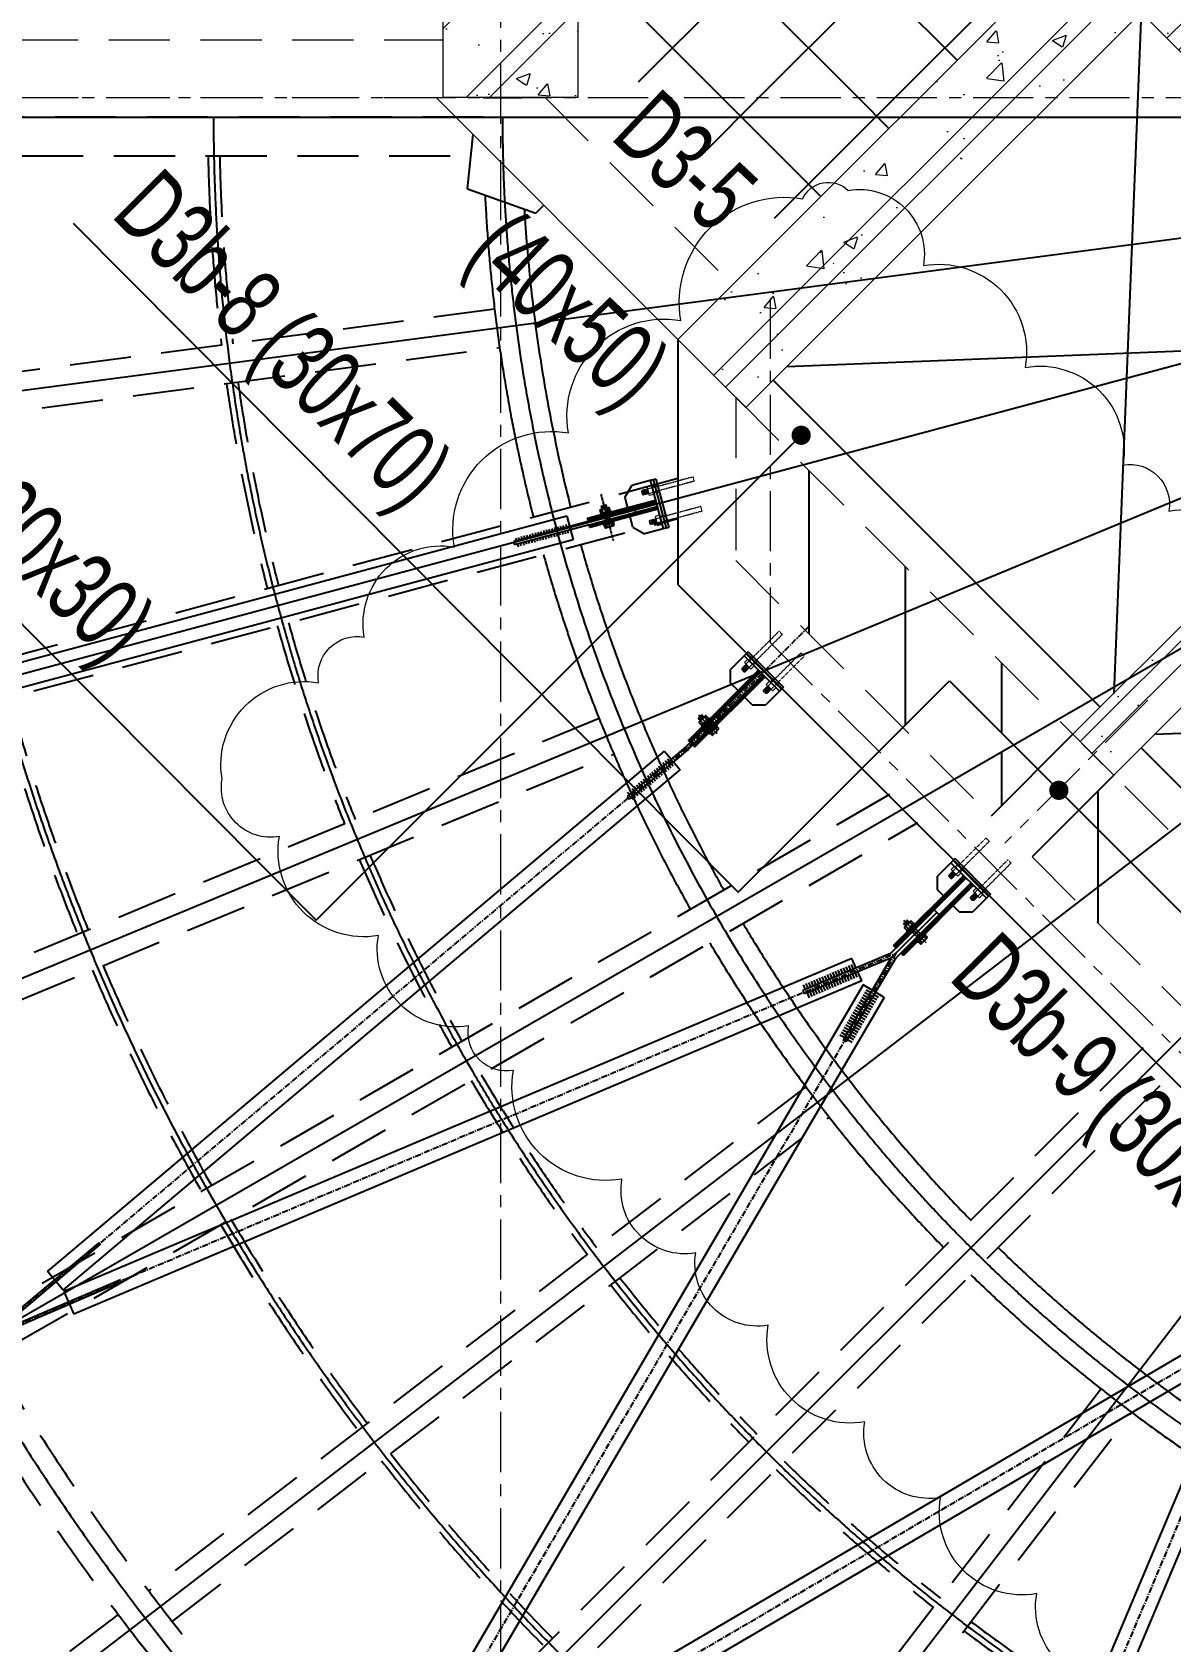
# Model space of a CAD drawing. Header units: millimetres. Extents: x 217991 to 313900, y 2625501 to 2818210.
# Drawn here: x 254467 to 260377, y 2757242 to 2765599 of the extents above; entities that cross this region are included whole.
import ezdxf
from ezdxf.enums import TextEntityAlignment as Align

# ---------------------------------------------------------------- set-up
doc = ezdxf.new("R2010")
doc.units = ezdxf.units.MM
doc.header["$LTSCALE"] = 50
doc.header["$MEASUREMENT"] = 0
for name, pattern in [('CENTER', [2, 1.25, -0.25, 0.25, -0.25]), ('DASHED2', [0.375, 0.25, -0.125]), ('HIDDEN', [9.525, 6.35, -3.175])]:
    doc.linetypes.add(name, pattern=pattern)
doc.layers.get('Defpoints').update_dxf_attribs({"lineweight": 9})
for name, color, linetype in [("'S_Steel_ Bold", 8, 'Continuous'), ('CHI', 1, 'Continuous'), ('HACH', 251, 'Continuous'), ('Hatch', 8, 'Continuous'), ('KCS_AXIS', 5, 'CENTER'), ('KCS_BORDER', 3, 'Continuous'), ('KCS_CHI', 1, 'Continuous'), ('KCS_HAN', 1, 'Continuous'), ('KCS_TEXT_TEN DAM', 2, 'Continuous'), ('KCS_THAY', 9, 'Continuous'), ('THEP HINH', 3, 'Continuous')]:
    doc.layers.add(name, color=color, linetype=linetype)
for name, color, linetype, lineweight in [('CDC- COT', 4, 'Continuous', 0), ('CDC- DAM', 3, 'Continuous', 5), ('CDC- TRUC', 5, 'CENTER', 15), ('HIDDEN', 9, 'HIDDEN', 9), ('Manh', 9, 'Continuous', 9), ('Thay', 9, 'Continuous', 13)]:
    doc.layers.add(name, color=color, linetype=linetype, lineweight=lineweight)
doc.styles.add('ARIAL_3', font='arial_1.ttf', dxfattribs={"width": 0.85})
pattern_1 = [(45, (282184.67, -1787190.15), (-353.55339, 353.55339), []), (135, (282184.67, -1787190.15), (-353.55339, -353.55339), [])]

# ---------------------------------------------------------------- blocks, each defined once
blk = doc.blocks.new('SAN LOI 1')
at = {"layer": 'KCS_BORDER'}
h = blk.add_hatch(dxfattribs=at)
h.set_pattern_fill('ANSI37', color=8, scale=4000)
h.set_pattern_definition(pattern_1)
h.paths.add_polyline_path([(336391.84, -262508.38), (337068.01, -263146.2), (337462.15, -262728.37), (336785.98, -262090.54)], flags=9)
h.paths.add_polyline_path([(338988.96, -261962.34), (340570.26, -260385.6), (340049.54, -259863.38), (338468.25, -261440.12)], flags=25)
h.paths.add_polyline_path([(340030.39, -259545.14), (335933.37, -259545.14), (335933.37, -260799.44), (336133.37, -260799.44), (336133.37, -262104.46), (336433.37, -262104.46), (336433.37, -262404.46), (336133.37, -262404.46), (336528.34, -262799.44), (337907.81, -262799.44), (340612.11, -260095.14), (340030.39, -260095.14)])
h = blk.add_hatch(dxfattribs=at)
h.set_pattern_fill('ANSI37', color=8, scale=4000)
h.set_pattern_definition(pattern_1)
h.paths.add_polyline_path([(337907.81, -262799.44), (336528.34, -262799.44), (337218.08, -263489.17)])
h.paths.add_polyline_path([(336391.84, -262508.38), (337068.01, -263146.2), (337462.15, -262728.37), (336785.98, -262090.54)], flags=9)
at = {"layer": 'CDC- DAM'}
for p, q in [((335396.97, -262799.44), (336652.39, -264054.86)), ((337458.49, -263658.88), (337461.93, -263662.32))]:
    blk.add_line(p, q, dxfattribs=at)
at = {"layer": 'CDC- DAM', "linetype": 'HIDDEN'}
blk.add_line((335962.66, -262799.44), (336935.23, -263772.01), dxfattribs=at)
at = {"layer": 'CHI', "color": 1}
for p, q in [((339056.55, -262357.8), (338915.13, -265893.33)), ((337218.08, -264196.28), (340753.61, -264054.86)), ((339127.2, -266105.4), (342662.8, -265964.04))]:
    blk.add_line(p, q, dxfattribs=at)
blk = doc.blocks.new('maisanh31')
at = {"layer": 'KCS_AXIS', "ltscale": 300}
for p, q in [((-2081.2, -15662.3), (-2164.1, 137.4)), ((-88.6, 112.3), (-2081.2, -15662.3)), ((-2081.2, -15662.3), (-4225.7, -8.6)), ((-2081.2, -15662.3), (-6250.6, -422.4)), ((-2081.2, -15662.3), (-8204.1, -1097)), ((-2081.2, -15662.3), (-10052.9, -2020.8)), ((-2081.2, -15662.3), (-11765.3, -3178)), ((-2081.2, -15662.3), (-13311.9, -4548.9))]:
    blk.add_line(p, q, dxfattribs=at)
for radius, end in [(15800, 173.16409), (14300, 173.20219), (12800, 173.24923), (11300, 173.30876), (9800, 173.38651), (8300, 173.49236)]:
    blk.add_arc((-2081.2, -15662.3), radius, 82.80081, end, dxfattribs=at)
at = {"layer": 'KCS_BORDER', "color": 8, "linetype": 'HIDDEN'}
for p, q in [((-3016.8, -8096.2), (-4140.1, 103.8)), ((-4338.3, 76.6), (-3222.2, -8070.2)), ((-4781.5, -8980.6), (-8150.5, -966.3)), ((-8334.9, -1043.8), (-4945.1, -9107.5)), ((-8503.2, -4474.5), (-9915.9, -2057)), ((-6252.5, -10121.7), (-11747.3, -3038)), ((-11905.4, -3160.6), (-6410.5, -10244.3)), ((-4201.2, -7534.3), (-5336, -3386.5)), ((-5528.9, -3439.3), (-4394.1, -7587)), ((-6232.6, -8359.9), (-8402.3, -4647.2)), ((-8574.9, -4748.1), (-6405.3, -8460.8)), ((-7981.2, -9683.2), (-11037.8, -6658.5)), ((-11178.5, -6800.7), (-8121.9, -9825.4)), ((-927.4, -7341.9), (-952.5, -7540.4))]:
    blk.add_line(p, q, dxfattribs=at)
for points in [[(-2247.8, -2963.4), (-2225.2, -7263.6)], [(-2025.3, -7262.5), (-2047.8, -2962.4)], [(-688.2, -3039), (-1218.9, -7240.6)], [(-1028.5, -7328.6), (-489.6, -3062.5)]]:
    blk.add_lwpolyline(points, dxfattribs=at)
for radius, start, end in [(12900, 113.24496, 127.35665), (12700, 113.25196, 127.34966)]:
    blk.add_arc((-2081.2, -15662.3), radius, start, end, dxfattribs=at)
at = {"layer": 'KCS_BORDER', "color": 8, "linetype": 'HIDDEN', "ltscale": 300}
for radius, start, end in [(8400, 85.55668, 97.1187), (8400, 98.48292, 112.1187), (8200, 86.13294, 97.10206), (8200, 98.49955, 112.10206), (8400, 113.48292, 127.1187), (8200, 113.49955, 127.10206), (8400, 128.48292, 142.1187), (8200, 128.49955, 142.10206)]:
    blk.add_arc((-2081.2, -15662.3), radius, start, end, dxfattribs=at)
at = {"layer": 'KCS_THAY', "color": 8, "linetype": 'HIDDEN'}
for radius, start, end in [(11330, 98.30651, 104.7951), (11270, 98.30921, 104.79241), (11330, 105.80651, 112.2951), (11270, 105.80921, 112.29241), (11330, 113.30651, 119.7951), (11270, 113.30921, 119.79241), (9830, 90.88368, 97.21793), (9830, 83.96662, 89.71793), (11330, 120.80651, 127.2951), (9770, 90.88726, 97.21435), (9770, 83.97378, 89.71435), (11270, 120.80921, 127.29241), (9830, 98.38368, 104.71793), (9770, 98.38726, 104.71435), (9830, 105.88368, 112.21793), (9770, 105.88726, 112.21435), (9830, 113.38368, 119.71793), (9770, 113.38726, 119.71435), (9830, 120.88368, 127.21793), (9770, 120.88726, 127.21435), (9830, 128.38368, 134.71793), (9770, 128.38726, 134.71435), (9830, 135.88368, 142.21793), (9770, 135.88726, 142.21435)]:
    blk.add_arc((-2081.2, -15662.3), radius, start, end, dxfattribs=at)
blk = doc.blocks.new('*U11')
at = {"layer": "'S_Steel_ Bold"}
for points in [[(-12, 99.6, 0.414214), (-14, 97.6, 0.414214), (-16, 99.6)], [(16, 99.6, 0.414214), (14, 97.6, 0.414214), (12, 99.6)], [(-16, 78, 0.414214), (-14, 80, 0.414214), (-12, 78)], [(12, 78, 0.414214), (14, 80, 0.414214), (16, 78)], [(-12, -6, 0.414214), (-14, -8, 0.414214), (-16, -6)], [(-16, -22, 0.414214), (-14, -20, 0.414214), (-12, -22)], [(12, -6), (16, -6, 0.414214), (14, -8, 0.414214)], [(12, -22, 0.414214), (14, -20, 0.414214), (16, -22)]]:
    blk.add_hatch(color=252, dxfattribs=at).paths.add_polyline_path(points)
at = {"layer": "'S_Steel_ Bold", "color": 8}
for p, q in [((-24, 80), (-24, 97.6)), ((-22, 99.6), (22, 99.6)), ((-14, 80), (-14, 97.6)), ((-12.4, 113.4), (0, 115.6)), ((-12.4, 109.4), (12.4, 113.7)), ((-12, 113.2), (-12.4, 113.2)), ((-12.4, 105.3), (12.4, 109.7)), ((-12.4, 109.2), (-12, 109.1)), ((-12.4, 101.2), (12.4, 105.6)), ((-12, 105), (-12.4, 105.1)), ((-12, 101), (-12.4, 101)), ((-12, 99.6), (-12, 114.6)), ((-11, 115.6), (11, 115.6)), ((1.4, 99.6), (12.4, 101.5)), ((12, 99.6), (12, 114.6)), ((12.4, 113.9), (12, 114)), ((12.4, 109.9), (12, 109.9)), ((12, 105.8), (12.4, 105.8)), ((12.4, 101.7), (12, 101.8)), ((14, 80), (14, 97.6)), ((24, 80), (24, 97.6)), ((-22, 78), (22, 78)), ((-24, -8), (-24, -20)), ((-22, -6), (22, -6)), ((-22, -22), (22, -22)), ((-14, -8), (-14, -20)), ((14, -8), (14, -20)), ((24, -8), (24, -20))]:
    blk.add_line(p, q, dxfattribs=at)
at = {"layer": "'S_Steel_ Bold", "color": 8, "linetype": 'CENTER', "ltscale": 0.1}
blk.add_line((0, 127.6), (0, -34), dxfattribs=at)
at = {"layer": "'S_Steel_ Bold", "color": 8, "linetype": 'HIDDEN', "ltscale": 0.2}
for p, q in [((-12, 78), (-12, 77)), ((-12, 72), (-12, 0)), ((12, 78), (12, 77)), ((12, 72), (12, 0)), ((-12, -5), (-12, -6)), ((12, -5), (12, -6))]:
    blk.add_line(p, q, dxfattribs=at)
at = {"layer": "'S_Steel_ Bold", "color": 8}
for points in [[(28, 72), (-28, 72), (-28, 77), (28, 77)], [(28, 0), (-28, 0), (-28, -5), (28, -5)]]:
    blk.add_lwpolyline(points, close=True, dxfattribs=at)
for centre, radius, start, end in [((-22, 97.6), 2, 90, 180), ((-16, 97.6), 2, 0, 90), ((-12, 97.6), 2, 90, 180), ((-12.4, 113.3), 0.1, 100, 262.24899), ((-12.4, 109.3), 0.1, 100, 262.24899), ((-12.4, 105.2), 0.1, 100, 262.24899), ((-12.4, 101.1), 0.1, 100, 262.24899), ((-11, 114.6), 1, 90, 180), ((11, 114.6), 1, 0, 90), ((12, 97.6), 2, 0, 90), ((12.4, 113.8), 0.1, 280, 82.24899), ((12.4, 109.8), 0.1, 280, 82.24899), ((12.4, 105.7), 0.1, 280, 82.24899), ((12.4, 101.6), 0.1, 280, 82.24899), ((16, 97.6), 2, 90, 180), ((22, 97.6), 2, 0, 90), ((-22, 80), 2, 180, 270), ((-16, 80), 2, 270, 0), ((-12, 80), 2, 180, 270), ((12, 80), 2, 270, 0), ((16, 80), 2, 180, 270), ((22, 80), 2, 270, 0), ((-22, -8), 2, 90, 180), ((-22, -20), 2, 180, 270), ((-16, -8), 2, 0, 90), ((-16, -20), 2, 270, 0), ((-12, -8), 2, 90, 180), ((-12, -20), 2, 180, 270), ((12, -8), 2, 0, 90), ((12, -20), 2, 270, 0), ((16, -8), 2, 90, 180), ((16, -20), 2, 180, 270), ((22, -8), 2, 0, 90), ((22, -20), 2, 270, 0)]:
    blk.add_arc(centre, radius, start, end, dxfattribs=at)
blk = doc.blocks.new('*U10')
at = {"layer": "'S_Steel_ Bold"}
for points in [[(-12, 75.6, 0.414214), (-14, 73.6, 0.414214), (-16, 75.6)], [(-16, 54, 0.414214), (-14, 56, 0.414214), (-12, 54)], [(16, 75.6, 0.414214), (14, 73.6, 0.414214), (12, 75.6)], [(12, 54, 0.414214), (14, 56, 0.414214), (16, 54)], [(-12, -6, 0.414214), (-14, -8, 0.414214), (-16, -6)], [(-16, -22, 0.414214), (-14, -20, 0.414214), (-12, -22)], [(12, -6), (16, -6, 0.414214), (14, -8, 0.414214)], [(12, -22, 0.414214), (14, -20, 0.414214), (16, -22)]]:
    blk.add_hatch(color=252, dxfattribs=at).paths.add_polyline_path(points)
at = {"layer": "'S_Steel_ Bold", "color": 8}
for p, q in [((-12.4, 89.4), (0, 91.6)), ((-12.4, 85.4), (12.4, 89.7)), ((-12, 89.2), (-12.4, 89.2)), ((-12.4, 81.3), (12.4, 85.7)), ((-12.4, 85.2), (-12, 85.1)), ((-12, 75.6), (-12, 90.6)), ((-11, 91.6), (11, 91.6)), ((12, 75.6), (12, 90.6)), ((12.4, 89.9), (12, 90)), ((12.4, 85.9), (12, 85.9)), ((-24, 56), (-24, 73.6)), ((-22, 75.6), (22, 75.6)), ((-22, 54), (22, 54)), ((-14, 56), (-14, 73.6)), ((-12.4, 77.2), (12.4, 81.6)), ((-12, 81), (-12.4, 81.1)), ((-12, 77), (-12.4, 77)), ((1.4, 75.6), (12.4, 77.5)), ((12, 81.8), (12.4, 81.8)), ((12.4, 77.7), (12, 77.8)), ((14, 56), (14, 73.6)), ((24, 56), (24, 73.6)), ((-24, -8), (-24, -20)), ((-22, -6), (22, -6)), ((-22, -22), (22, -22)), ((-14, -8), (-14, -20)), ((14, -8), (14, -20)), ((24, -8), (24, -20))]:
    blk.add_line(p, q, dxfattribs=at)
at = {"layer": "'S_Steel_ Bold", "color": 8, "linetype": 'CENTER', "ltscale": 0.1}
blk.add_line((0, 103.6), (0, -34), dxfattribs=at)
at = {"layer": "'S_Steel_ Bold", "color": 8, "linetype": 'HIDDEN', "ltscale": 0.2}
for p, q in [((-12, 54), (-12, 53)), ((-12, 48), (-12, 0)), ((12, 54), (12, 53)), ((12, 48), (12, 0)), ((-12, -5), (-12, -6)), ((12, -5), (12, -6))]:
    blk.add_line(p, q, dxfattribs=at)
at = {"layer": "'S_Steel_ Bold", "color": 8}
for points in [[(28, 48), (-28, 48), (-28, 53), (28, 53)], [(28, 0), (-28, 0), (-28, -5), (28, -5)]]:
    blk.add_lwpolyline(points, close=True, dxfattribs=at)
for centre, radius, start, end in [((-12.4, 89.3), 0.1, 100, 262.24899), ((-12.4, 85.3), 0.1, 100, 262.24899), ((-11, 90.6), 1, 90, 180), ((11, 90.6), 1, 0, 90), ((12.4, 89.8), 0.1, 280, 82.24899), ((12.4, 85.8), 0.1, 280, 82.24899), ((-22, 73.6), 2, 90, 180), ((-22, 56), 2, 180, 270), ((-16, 73.6), 2, 0, 90), ((-16, 56), 2, 270, 0), ((-12, 73.6), 2, 90, 180), ((-12, 56), 2, 180, 270), ((-12.4, 81.2), 0.1, 100, 262.24899), ((-12.4, 77.1), 0.1, 100, 262.24899), ((12, 73.6), 2, 0, 90), ((12, 56), 2, 270, 0), ((12.4, 81.7), 0.1, 280, 82.24899), ((12.4, 77.6), 0.1, 280, 82.24899), ((16, 73.6), 2, 90, 180), ((16, 56), 2, 180, 270), ((22, 73.6), 2, 0, 90), ((22, 56), 2, 270, 0), ((-22, -8), 2, 90, 180), ((-22, -20), 2, 180, 270), ((-16, -8), 2, 0, 90), ((-16, -20), 2, 270, 0), ((-12, -8), 2, 90, 180), ((-12, -20), 2, 180, 270), ((12, -8), 2, 0, 90), ((12, -20), 2, 270, 0), ((16, -8), 2, 90, 180), ((16, -20), 2, 180, 270), ((22, -8), 2, 0, 90), ((22, -20), 2, 270, 0)]:
    blk.add_arc(centre, radius, start, end, dxfattribs=at)
blk = doc.blocks.new('bulongneo')
at = {"layer": 'Hatch'}
for p, q in [((-40, -10), (-45.7, 10)), ((-35, -10), (-40.7, 10)), ((-30, -10), (-35.7, 10)), ((-25, -10), (-30.7, 10)), ((-20, -10), (-25.7, 10))]:
    blk.add_line(p, q, dxfattribs=at)
at = {"layer": 'Manh', "linetype": 'DASHED2', "ltscale": 0.1}
for p, q in [((0, 15), (24, 15)), ((0, 10), (182.5, 10)), ((182.5, 10), (182.5, -10)), ((182.5, -10), (0, -10)), ((0, -15), (24, -15))]:
    blk.add_line(p, q, dxfattribs=at)
at = {"layer": 'Thay'}
for p, q in [((-45.7, 10), (-49.3, 6.5)), ((-49.3, 6.5), (-49.3, -6.5)), ((0, 10), (-45.7, 10)), ((-20, -20), (-20, 20)), ((-20, 20), (0, 20)), ((0, 20), (0, -20)), ((-49.3, -6.5), (-45.7, -10)), ((-45.7, -10), (0, -10)), ((0, -20), (-20, -20))]:
    blk.add_line(p, q, dxfattribs=at)
blk = doc.blocks.new('fddfdfd')
at = {"layer": 'Hatch'}
h = blk.add_hatch(dxfattribs=at)
h.set_pattern_fill('ANSI31', color=256, scale=2, style=0)
h.set_pattern_definition([(60.027, (165623.114, 1431433.782), (-5.50076, 3.17241), [])])
h.paths.add_polyline_path([(165983.3, 1431505.5), (165979.4, 1431519.9), (165625.4, 1431425.1), (165629.3, 1431410.6)])
h.paths.add_polyline_path([(165974.8, 1431537.3), (165970.9, 1431551.8), (165616.9, 1431457), (165620.8, 1431442.5)])
h = blk.add_hatch(dxfattribs=at)
h.set_pattern_fill('ANSI31', color=256, scale=2, style=0)
h.set_pattern_definition([(90, (-2215011.887, -562974.261), (-6.35, 1e-10), [])])
h.paths.add_polyline_path([(166539.3, 1430635.7), (166528.7, 1430646.3), (166164.5, 1430282.1), (166175.1, 1430271.5)])
h.paths.add_polyline_path([(166515.9, 1430659), (166505.3, 1430669.6), (166141.2, 1430305.5), (166151.8, 1430294.9)])
h = blk.add_hatch(dxfattribs=at)
h.set_pattern_fill('ANSI31', color=256, scale=2, angle=45, style=0)
h.set_pattern_definition([(90, (-2215011.887, -562974.261), (-6.35, -6e-12), [])])
h.paths.add_polyline_path([(167583.7, 1429591.3), (167571, 1429604), (167206.8, 1429239.8), (167219.5, 1429227.1), (167249.3, 1429256.8), (167249.3, 1429256.8), (167417.5, 1429425.1), (167417.5, 1429425.1)])
h.paths.add_polyline_path([(167621.9, 1429553.1), (167609.2, 1429565.8), (167245, 1429201.7), (167257.7, 1429188.9)])
at = {"layer": 'KCS_AXIS', "ltscale": 0.2}
blk.add_line((165686.3, 1431584.3, 0), (165750.7, 1431343.8, 0), dxfattribs=at)
at = {"layer": 'KCS_AXIS', "ltscale": 0.5}
blk.add_lwpolyline([(166768.8, 1430899.1), (166134.8, 1430265.2), (166134.8, 1430265.2), (162512.7, 1427210.9), (167218.1, 1429200.2), (164523, 1424591.1), (169127.3, 1427291.1), (167142.8, 1422580.8), (170595.1, 1426601.1)], dxfattribs=at)
at = {"layer": 'KCS_BORDER'}
for p, q in [((165943.5, 1431654.2, 0), (165846.9, 1431628.3, 0)), ((165972.4, 1431662, 0), (165943.5, 1431654.2, 0)), ((165943.5, 1431654.2, 0), (166010.8, 1431403.1, 0)), ((165957.9, 1431658.1, 0), (166025.2, 1431406.9, 0)), ((165972.4, 1431662, 0), (166039.7, 1431410.8, 0)), ((165811.5, 1431567.1, 0), (165846.9, 1431628.3, 0)), ((165811.5, 1431567.1, 0), (165826, 1431513, 0)), ((165852.9, 1431412.5, 0), (165838.4, 1431466.6, 0)), ((165852.9, 1431412.5, 0), (165914.2, 1431377.2, 0)), ((166010.8, 1431403.1, 0), (165914.2, 1431377.2, 0)), ((166039.7, 1431410.8, 0), (166010.8, 1431403.1, 0)), ((166430.4, 1430744.6, 0), (166359.7, 1430673.9, 0)), ((166451.6, 1430765.8, 0), (166430.4, 1430744.6, 0)), ((166430.4, 1430744.6, 0), (166614.2, 1430560.7, 0)), ((166441, 1430755.2, 0), (166624.8, 1430571.3, 0)), ((166451.6, 1430765.8, 0), (166635.4, 1430582, 0)), ((166359.7, 1430603.2, 0), (166359.7, 1430673.9, 0)), ((166549.9, 1430646.3, 0), (166515.9, 1430680.2, 0)), ((166359.7, 1430603.2, 0), (166399.3, 1430563.6, 0)), ((166614.2, 1430560.7, 0), (166543.5, 1430490, 0)), ((166635.4, 1430582, 0), (166614.2, 1430560.7, 0)), ((166349.8, 1430492.9), (166128.7, 1430271.8, 0)), ((166362.5, 1430480.1), (166140.9, 1430258.5, 0)), ((166349.8, 1430492.9), (166362.5, 1430480.1)), ((166472.8, 1430490, 0), (166433.2, 1430529.6, 0)), ((166472.8, 1430490, 0), (166543.5, 1430490, 0)), ((162814.3, 1427547.9), (166017.5, 1430249.3)), ((166128.7, 1430271.8, 0), (165823, 1430014.5)), ((166140.9, 1430258.5), (165834.6, 1430000.7)), ((166017.5, 1430249.3), (166052.5, 1430207.7)), ((162895.3, 1427450.2), (166099.2, 1430152.1)), ((166064.1, 1430193.9), (166099.2, 1430152.1)), ((165823, 1430014.5), (165834.6, 1430000.7)), ((167504.5, 1429670.5), (167433.8, 1429599.8)), ((167525.7, 1429691.7), (167504.5, 1429670.5)), ((167504.5, 1429670.5), (167688.4, 1429486.6)), ((167515.1, 1429681.1), (167699, 1429497.2)), ((167525.7, 1429691.7), (167709.6, 1429507.8)), ((167433.8, 1429529), (167433.8, 1429599.8)), ((167433.8, 1429529), (167464.9, 1429497.9)), ((167688.4, 1429486.6), (167617.6, 1429415.9)), ((167709.6, 1429507.8), (167688.4, 1429486.6)), ((167417.5, 1429425.1), (167191, 1429198.5)), ((167430.3, 1429412.4), (167193, 1429175.1)), ((167443, 1429399.6), (167216.4, 1429173.1)), ((167417.5, 1429425.1), (167249.3, 1429256.8)), ((167443, 1429399.6), (167265.5, 1429222.2)), ((167417.5, 1429425.1), (167443, 1429399.6)), ((167546.9, 1429415.9), (167515.8, 1429447)), ((167546.9, 1429415.9), (167617.6, 1429415.9)), ((166989.9, 1429172.7), (162899.9, 1427443.6)), ((167191, 1429198.5), (166735.8, 1429006.1)), ((167193, 1429175.1), (166743.2, 1428989.7)), ((167193, 1429175.1), (166943.9, 1428749)), ((167216.4, 1429173.1), (166958.7, 1428740.3)), ((167012.2, 1429122.9), (166989.9, 1429172.7)), ((167041.8, 1429056.7), (162950.3, 1427327)), ((167041.8, 1429056.7), (167020.5, 1429104.3)), ((167048.4, 1429035.9), (164668.6, 1424966)), ((166743.2, 1428989.7), (166735.8, 1429006.1)), ((167095.3, 1429008), (167048.4, 1429035.9)), ((167157.7, 1428971.2), (167112.2, 1428998)), ((167157.7, 1428971.2), (164777.9, 1424901.3)), ((166958.7, 1428740.3), (166943.9, 1428749)), ((162895.3, 1427450.2), (162814.3, 1427547.9)), ((162899.9, 1427443.6), (162950.3, 1427327)), ((168916.1, 1427240.4), (164832.3, 1424846.1)), ((168980.9, 1427131.2), (164897.1, 1424736.9)), ((168990.1, 1427130.1), (167254, 1423008.4)), ((169106.8, 1427079.8), (167370.6, 1422958.1))]:
    blk.add_line(p, q, dxfattribs=at)
at = {"layer": 'KCS_BORDER', "extrusion": (1.23371e-07, 3.31195e-08, 1)}
for p, q in [((165862.2, 1431507.3, 0), (165866.9, 1431489.9, 0)), ((165510.1, 1431469.2, 0), (161483.7, 1430390.4, 0)), ((165620.8, 1431442.5, 0), (165234.5, 1431338.8, 0)), ((165625.4, 1431425.1, 0), (165239.1, 1431321.4, 0)), ((165510.1, 1431469.2, 0), (165543, 1431346.6, 0)), ((165543, 1431346.6, 0), (161517, 1430267.8, 0)), ((165234.5, 1431338.8, 0), (165239.1, 1431321.4, 0))]:
    blk.add_line(p, q, dxfattribs=at)
at = {"layer": 'KCS_BORDER', "ltscale": 160}
for p, q in [((167206.8, 1429239.8), (167571, 1429604)), ((167219.5, 1429227.1), (167583.7, 1429591.3)), ((167609.2, 1429565.8), (167245, 1429201.7)), ((167621.9, 1429553.1), (167257.7, 1429188.9)), ((167206.8, 1429239.8), (167219.5, 1429227.1)), ((167245, 1429201.7), (167257.7, 1429188.9))]:
    blk.add_line(p, q, dxfattribs=at)
at = {"layer": 'KCS_BORDER', "ltscale": 160, "elevation": 0}
for points in [[(165970.9, 1431551.8), (165616.9, 1431457), (165620.8, 1431442.5), (165974.8, 1431537.3)], [(165983.3, 1431505.5), (165629.3, 1431410.6), (165625.4, 1431425.1), (165979.4, 1431519.9)], [(166505.3, 1430669.6), (166141.2, 1430305.5), (166151.8, 1430294.9), (166515.9, 1430659)], [(166539.3, 1430635.7), (166175.1, 1430271.5), (166164.5, 1430282.1), (166528.7, 1430646.3)]]:
    blk.add_lwpolyline(points, dxfattribs=at)
at = {"layer": 'KCS_BORDER', "ltscale": 160}
for points in [[(163080.3, 1427697.1), (162532.3, 1427239.7), (162325.7, 1427119.3), (162333.2, 1427106.3), (162544.6, 1427229.5), (163088.5, 1427687.3)], [(163194.8, 1427492), (162547.4, 1427213.8), (162340.8, 1427093.4), (162333.2, 1427106.3), (162544.6, 1427229.5), (163189.7, 1427503.7)]]:
    blk.add_lwpolyline(points, close=True, dxfattribs=at)
at = {"layer": 'KCS_HAN', "extrusion": (1.16043e-07, 6.05068e-08, 1)}
for p, q in [((165408.3, 1431385.4, 0), (165404.8, 1431398.5, 0)), ((165422.8, 1431389.3, 0), (165419.3, 1431402.4, 0)), ((165437.3, 1431393.2, 0), (165433.8, 1431406.3, 0)), ((165451.8, 1431397.1, 0), (165448.3, 1431410.2, 0)), ((165466.3, 1431400.9, 0), (165462.7, 1431414.1, 0)), ((165480.7, 1431404.8, 0), (165477.2, 1431418, 0)), ((165495.2, 1431408.7, 0), (165491.7, 1431421.9, 0)), ((165509.7, 1431412.6, 0), (165506.2, 1431425.7, 0)), ((165249, 1431342.6, 0), (165245.4, 1431355.7, 0)), ((165253.9, 1431324.3, 0), (165257.5, 1431311.2, 0)), ((165263.4, 1431346.5, 0), (165259.9, 1431359.6, 0)), ((165268.4, 1431328.2, 0), (165271.8, 1431315.8, 0)), ((165277.9, 1431350.4, 0), (165274.4, 1431363.5, 0)), ((165282.9, 1431332.1, 0), (165286.2, 1431319.7, 0)), ((165292.4, 1431354.3, 0), (165288.9, 1431367.4, 0)), ((165297.3, 1431336.1, 0), (165300.7, 1431323.6, 0)), ((165306.9, 1431358.2, 0), (165303.4, 1431371.3, 0)), ((165311.8, 1431340, 0), (165315.2, 1431327.5, 0)), ((165321.4, 1431362.1, 0), (165317.9, 1431375.2, 0)), ((165326.3, 1431343.9, 0), (165329.7, 1431331.4, 0)), ((165335.9, 1431366, 0), (165332.4, 1431379.1, 0)), ((165340.8, 1431347.8, 0), (165344.2, 1431335.2, 0)), ((165350.4, 1431369.8, 0), (165346.8, 1431383, 0)), ((165355.2, 1431351.8, 0), (165358.7, 1431339.1, 0)), ((165364.9, 1431373.7, 0), (165361.3, 1431386.9, 0)), ((165369.7, 1431355.7, 0), (165373.2, 1431343, 0)), ((165379.3, 1431377.6, 0), (165375.8, 1431390.7, 0)), ((165384.2, 1431359.7, 0), (165387.7, 1431346.9, 0)), ((165393.8, 1431381.5, 0), (165390.3, 1431394.6, 0)), ((165398.7, 1431363.6, 0), (165402.1, 1431350.8, 0)), ((165413.1, 1431367.5, 0), (165416.6, 1431354.7, 0)), ((165427.6, 1431371.4, 0), (165431.1, 1431358.6, 0)), ((165442.1, 1431375.4, 0), (165445.6, 1431362.5, 0)), ((165456.6, 1431379.3, 0), (165460.1, 1431366.4, 0)), ((165471, 1431383.3, 0), (165474.6, 1431370.2, 0)), ((165485.5, 1431387.2, 0), (165489.1, 1431374.1, 0)), ((165500, 1431391.1, 0), (165503.6, 1431378, 0)), ((165514.5, 1431395, 0), (165518, 1431381.9, 0))]:
    blk.add_line(p, q, dxfattribs=at)
at = {"layer": 'KCS_HAN'}
for p, q in [((165972.1, 1430140.1, 0), (165963.4, 1430150.5, 0)), ((165983.6, 1430149.8, 0), (165974.9, 1430160.2, 0)), ((165995.1, 1430159.4, 0), (165986.4, 1430169.8, 0)), ((166006.6, 1430169, 0), (165997.8, 1430179.5, 0)), ((166007, 1430145.3, 0), (166016.1, 1430134.5, 0)), ((166018.1, 1430178.7), (166009.3, 1430189.1)), ((166018.4, 1430155, 0), (166027.6, 1430144.2, 0)), ((166029.6, 1430188.4), (166020.8, 1430198.8)), ((166029.9, 1430164.7), (166039.1, 1430153.8)), ((166041, 1430198), (166032.3, 1430208.4)), ((166041.3, 1430174.4), (166050.6, 1430163.5)), ((166052.8, 1430184.1), (166062.1, 1430173.1)), ((165868.8, 1430053.2, 0), (165860.1, 1430063.6, 0)), ((165880.3, 1430062.9, 0), (165871.6, 1430073.3, 0)), ((165891.8, 1430072.5, 0), (165883, 1430082.9, 0)), ((165903.2, 1430082.2, 0), (165894.5, 1430092.6, 0)), ((165914.8, 1430091.8, 0), (165906, 1430102.2, 0)), ((165915.4, 1430067.8, 0), (165924.3, 1430057.3, 0)), ((165926.2, 1430101.5, 0), (165917.5, 1430111.9, 0)), ((165926.8, 1430077.6, 0), (165935.8, 1430066.9, 0)), ((165937.7, 1430111.1, 0), (165929, 1430121.5, 0)), ((165938.2, 1430087.2, 0), (165947.2, 1430076.6, 0)), ((165949.2, 1430120.8, 0), (165940.4, 1430131.2, 0)), ((165949.7, 1430096.9, 0), (165958.7, 1430086.2, 0)), ((165960.7, 1430130.4, 0), (165951.9, 1430140.8, 0)), ((165961.2, 1430106.6, 0), (165970.2, 1430095.9, 0)), ((165972.6, 1430116.3, 0), (165981.7, 1430105.5, 0)), ((165984.1, 1430126, 0), (165993.2, 1430115.2, 0)), ((165995.5, 1430135.6, 0), (166004.7, 1430124.9, 0)), ((165834.4, 1430024.3, 0), (165825.6, 1430034.7, 0)), ((165845.9, 1430033.9, 0), (165837.1, 1430044.3, 0)), ((165846.6, 1430009.7, 0), (165855.4, 1429999.4, 0)), ((165857.3, 1430043.6, 0), (165848.6, 1430054, 0)), ((165858.1, 1430019.4, 0), (165866.9, 1430009, 0)), ((165869.5, 1430029.1, 0), (165878.4, 1430018.7, 0)), ((165881, 1430038.8, 0), (165889.8, 1430028.3, 0)), ((165892.4, 1430048.5, 0), (165901.3, 1430038, 0)), ((165903.9, 1430058.2, 0), (165912.8, 1430047.6, 0)), ((166998.3, 1429117.1), (166987.8, 1429142.2)), ((166804.9, 1429035.3), (166794.3, 1429060.4)), ((166818.7, 1429041.2), (166808.1, 1429066.2)), ((166832.5, 1429047), (166822, 1429072.1)), ((166846.3, 1429052.9), (166835.8, 1429077.9)), ((166860.2, 1429058.7), (166849.6, 1429083.7)), ((166874, 1429064.5), (166863.4, 1429089.6)), ((166887.8, 1429070.4), (166877.2, 1429095.4)), ((166901.6, 1429076.2), (166891, 1429101.3)), ((166915.4, 1429082.1), (166904.9, 1429107.1)), ((166908.9, 1429059.1), (166919.5, 1429034.1)), ((166929.3, 1429087.9), (166918.7, 1429113)), ((166922.7, 1429065), (166933.3, 1429040)), ((166943.1, 1429093.7), (166932.5, 1429118.8)), ((166936.5, 1429070.9), (166947.2, 1429045.9)), ((166956.9, 1429099.6), (166946.3, 1429124.6)), ((166950.3, 1429076.8), (166960.9, 1429051.7)), ((166970.7, 1429105.4), (166960.1, 1429130.5)), ((166964.1, 1429082.7), (166974.7, 1429057.6)), ((166984.5, 1429111.3), (166973.9, 1429136.3)), ((166977.9, 1429088.5), (166988.5, 1429063.5)), ((166991.7, 1429094.4), (167002.3, 1429069.4)), ((167005.5, 1429100.3), (167016.1, 1429075.3)), ((166749.7, 1429012), (166739.1, 1429037)), ((166763.5, 1429017.8), (166752.9, 1429042.9)), ((166757.1, 1428994.5), (166767.7, 1428969.5)), ((166777.3, 1429023.6), (166766.7, 1429048.7)), ((166770.9, 1429000.3), (166781.6, 1428975.3)), ((166791.1, 1429029.5), (166780.5, 1429054.5)), ((166784.7, 1429006.2), (166795.4, 1428981.2)), ((166798.5, 1429012.1), (166809.2, 1428987.1)), ((166812.3, 1429018), (166823, 1428992.9)), ((166826.1, 1429023.8), (166836.8, 1428998.8)), ((166839.9, 1429029.7), (166850.6, 1429004.7)), ((166853.7, 1429035.6), (166864.4, 1429010.6)), ((166867.5, 1429041.5), (166878.1, 1429016.5)), ((166881.3, 1429047.4), (166891.9, 1429022.4)), ((166895.1, 1429053.3), (166905.7, 1429028.2)), ((167072.6, 1428969.2), (167049.1, 1428982.9)), ((167080.2, 1428982.1), (167056.7, 1428995.9)), ((167087.7, 1428995.1), (167064.3, 1429008.8)), ((167096, 1428972.9), (167119.5, 1428959.2)), ((167103.5, 1428985.9), (167127.1, 1428972.2)), ((167019.6, 1428878.5), (166996.1, 1428892.3)), ((167027.2, 1428891.5), (167003.7, 1428905.2)), ((167034.7, 1428904.4), (167011.3, 1428918.2)), ((167042.3, 1428917.4), (167018.8, 1428931.1)), ((167049.9, 1428930.3), (167026.4, 1428944.1)), ((167057.4, 1428943.3), (167034, 1428957)), ((167065, 1428956.2), (167041.5, 1428970)), ((167050.8, 1428895.1), (167074.3, 1428881.4)), ((167058.3, 1428908), (167081.9, 1428894.4)), ((167065.9, 1428921), (167089.4, 1428907.4)), ((167073.4, 1428934), (167096.9, 1428920.3)), ((167080.9, 1428946.9), (167104.5, 1428933.3)), ((167088.5, 1428959.9), (167112, 1428946.3)), ((166974.2, 1428800.8), (166950.7, 1428814.6)), ((166981.7, 1428813.8), (166958.2, 1428827.5)), ((166989.3, 1428826.7), (166965.8, 1428840.5)), ((166996.8, 1428839.7), (166973.4, 1428853.4)), ((167004.4, 1428852.6), (166980.9, 1428866.4)), ((167012, 1428865.6), (166988.5, 1428879.3)), ((167005.6, 1428817.2), (167029.1, 1428803.6)), ((167013.1, 1428830.2), (167036.7, 1428816.5)), ((167020.7, 1428843.2), (167044.2, 1428829.5)), ((167028.2, 1428856.1), (167051.7, 1428842.5)), ((167035.7, 1428869.1), (167059.2, 1428855.5)), ((167043.3, 1428882.1), (167066.8, 1428868.4)), ((166951.4, 1428762), (166928, 1428775.7)), ((166959, 1428774.9), (166935.5, 1428788.7)), ((166966.6, 1428787.9), (166943.1, 1428801.6)), ((166967.8, 1428752.4), (166991.4, 1428738.8)), ((166975.4, 1428765.4), (166998.9, 1428751.7)), ((166983, 1428778.3), (167006.5, 1428764.7)), ((166990.5, 1428791.3), (167014, 1428777.7)), ((166998.1, 1428804.3), (167021.6, 1428790.6))]:
    blk.add_line(p, q, dxfattribs=at)
at = {"layer": 'KCS_HAN', "const_width": 9.6, "elevation": 0}
for points in [[(166501.9, 1430666.2, -0.414214), (166501.9, 1430673)], [(166535.9, 1430632.3, 0.414214), (166542.7, 1430632.3)]]:
    blk.add_lwpolyline(points, format="xyb", dxfattribs=at)
at = {"layer": 'KCS_HAN', "const_width": 9.6}
for points in [[(167567.6, 1429600.6, -0.414214), (167567.6, 1429607.4)], [(167618.5, 1429549.7, 0.414214), (167625.3, 1429549.7)]]:
    blk.add_lwpolyline(points, format="xyb", dxfattribs=at)
at = {"layer": "'S_Steel_ Bold"}
for name, p, rotation in [('*U10', (165725.9, 1431436.5, 0), 15.00000009421812), ('*U10', (166267, 1430363.5, 0), 45.00015703983871), ('*U11', (167349.6, 1429280.9, 0), 45.00015703983871)]:
    blk.add_blockref(name, p, dxfattribs=dict(at, rotation=rotation))
at = {"layer": 'KCS_BORDER'}
for p, xscale, yscale, zscale, rotation in [((165956.4, 1431605.9, 0), 1.199999999769167, 1.199999999769167, 1.199999999769167, 15.00000009322141), ((165997.8, 1431451.4, 0), -1.200000000083763, 1.200000000102193, 1.2, 195.0000030700287), ((166465.7, 1430709.2, 0), 1.199999999680191, 1.199999999680191, 1.199999999680191, 45.00000004716477), ((166578.9, 1430596.1, 0), -1.199999999844827, 1.199999999984973, 1.2, 224.999999960696), ((167539.9, 1429635.1), 1.199999999680191, 1.199999999680191, 1.199999999680191, 45.00000004716477), ((167653, 1429522), -1.199999999844827, 1.199999999984973, 1.2, 224.999999960696)]:
    blk.add_blockref('bulongneo', p, dxfattribs=dict(at, xscale=xscale, yscale=yscale, zscale=zscale, rotation=rotation))
blk = doc.blocks.new('cot vach loi tang 2 new (8.2018)')
at = {"layer": 'CDC- COT'}
h = blk.add_hatch(dxfattribs=at)
h.set_pattern_fill('BT-01', color=8, scale=100, angle=45, pattern_type=2)
h.set_pattern_definition([(95, (96934.8, -425238.23), (551.552, 462.8071), [75, -825]), (40, (96934.8, -425238.2), (-629.9922, 433.7681), [60, -660]), (145.4514, (96980.8, -425199.7), (-78.4395, 896.5753), [63.7402, -701.1421]), (91.1842, (96793.4, -425096.8), (871.693, 637.6138), [112.5, -1237.5]), (141.6356, (96866, -425043.7), (-27.899, 1349.7117), [95.6103, -1051.713]), (36.1842, (96793.4, -425096.8), (-27.9, 1349.7117), [90, -990]), (66, (96899.47, -425061.46), (706.7716, 137.3825), [75, -825]), (11, (96899.5, -425061.46), (-340.7086, 684.8084), [60, -660]), (116.4514, (96958.4, -425050), (366.0636, 822.1906), [63.7402, -701.1421]), (82.5, (96934.82, -425238.23), (-226.79319, 243.98982), [0, -652, 0, -670, 0, -662.5]), (52.5, (96934.82, -425238.23), (-92.87294, 464.90945), [0, -382, 0, -637, 0, -252.5]), (12.5, (96777.14, -425395.92), (393.41817, 361.52076), [0, -250, 0, -780, 0, -1035]), (2.5, (96706.43, -425466.63), (341.59, 483.1598), [0, -325, 0, -518, 0, -735]), (90, (96934.82, -425238.23), (-425, -2e-10), []), (90, (96848.2, -425151.6), (-425, -2e-10), [])])
h.paths.add_polyline_path([(-12335.8, -144455.4), (-12335.8, -144155.4), (-13225.8, -144155.4), (-13225.8, -147355.4), (-12725.8, -147355.4), (-12725.8, -144455.4)])
h.paths.add_polyline_path([(-4925.8, -147346.9), (-4425.8, -147355.4), (-4425.8, -144155.4), (-5735.8, -144155.4), (-5735.8, -144455.4), (-4925.8, -144455.4)])
h = blk.add_hatch(dxfattribs=at)
h.set_pattern_fill('BT-01', color=8, scale=100, angle=45, pattern_type=2)
h.set_pattern_definition([(95, (-304975.9, -94136.5), (551.552, 462.8071), [75, -825]), (40, (-304975.9, -94136.5), (-629.9922, 433.7681), [60, -660]), (145.4514, (-304929.94, -94097.96), (-78.4395, 896.5753), [63.7402, -701.1421]), (91.1842, (-305117.3, -93995.1), (871.693, 637.6138), [112.5, -1237.5]), (141.6356, (-305044.7, -93942), (-27.899, 1349.7117), [95.6103, -1051.713]), (36.1842, (-305117.3, -93995.1), (-27.9, 1349.7117), [90, -990]), (66, (-305011.26, -93959.75), (706.7716, 137.3825), [75, -825]), (11, (-305011.26, -93959.75), (-340.7086, 684.8084), [60, -660]), (116.4514, (-304952.36, -93948.3), (366.0636, 822.1906), [63.7402, -701.1421]), (82.5, (-304975.9, -94136.52), (-226.79319, 243.98982), [0, -652, 0, -670, 0, -662.5]), (52.5, (-304975.9, -94136.52), (-92.87294, 464.90945), [0, -382, 0, -637, 0, -252.5]), (12.5, (-305133.59, -94294.2), (393.41817, 361.52076), [0, -250, 0, -780, 0, -1035]), (2.5, (-305204.3, -94364.9), (341.59, 483.1598), [0, -325, 0, -518, 0, -735]), (90, (-304975.9, -94136.52), (-425, -2e-10), []), (90, (-305062.5, -94049.9), (-425, -2e-10), [])])
h.paths.add_polyline_path([(-10025.8, -144455.4), (-9635.8, -144455.4), (-9635.8, -144155.4), (-11135.8, -144155.4), (-11135.8, -144455.4), (-10325.8, -144455.4), (-10325.8, -147355.4), (-10025.8, -147355.4)])
h.paths.add_polyline_path([(-7325.8, -144455.4), (-6935.8, -144455.4), (-6935.8, -144155.4), (-8435.8, -144155.4), (-8435.8, -144455.4), (-7681.8, -144455.4), (-7625.8, -144455.4), (-7625.8, -147355.4), (-7350.8, -147355.4)])
h = blk.add_hatch(dxfattribs=at)
h.set_pattern_fill('BT-01', color=8, scale=100, angle=45, pattern_type=2)
h.set_pattern_definition([(95, (82680.3, -537910.7), (551.552, 462.8071), [75, -825]), (40, (82680.3, -537910.7), (-629.9922, 433.7681), [60, -660]), (145.4514, (82726.3, -537872.1), (-78.4395, 896.5753), [63.7402, -701.1421]), (91.1842, (82538.9, -537769.3), (871.693, 637.6138), [112.5, -1237.5]), (141.6356, (82611.5, -537716.1), (-27.899, 1349.7117), [95.6103, -1051.713]), (36.1842, (82538.9, -537769.3), (-27.9, 1349.7117), [90, -990]), (66, (82645, -537733.9), (706.7716, 137.3825), [75, -825]), (11, (82645, -537733.9), (-340.7086, 684.8084), [60, -660]), (116.4514, (82703.9, -537722.46), (366.0636, 822.1906), [63.7402, -701.1421]), (82.5, (82680.33, -537910.68), (-226.79319, 243.98982), [0, -652, 0, -670, 0, -662.5]), (52.5, (82680.33, -537910.7), (-92.87294, 464.90945), [0, -382, 0, -637, 0, -252.5]), (12.5, (82522.64, -538068.37), (393.41817, 361.52076), [0, -250, 0, -780, 0, -1035]), (2.5, (82451.93, -538139.1), (341.59, 483.1598), [0, -325, 0, -518, 0, -735]), (90, (82680.33, -537910.7), (-425, -2e-10), []), (90, (82593.7, -537824.06), (-425, -2e-10), [])])
h.paths.add_polyline_path([(-16389.7, -145915.5), (-15894.7, -145420.5), (-14480.5, -146834.7), (-14975.5, -147329.7)])
for p, q in [((-10025.8, -147355.4), (-10025.8, -144455.4)), ((-10325.8, -147355.4), (-10325.8, -146105.1)), ((-12725.8, -147355.4), (-13225.8, -147355.4)), ((-10325.8, -147355.4), (-10025.8, -147355.4))]:
    blk.add_line(p, q, dxfattribs=at)
for points in [[(-13225.8, -147355.4), (-13225.8, -144155.4), (-12335.8, -144155.4), (-12335.8, -144455.4), (-12725.8, -144455.4), (-12725.8, -146105.1)], [(-12725.8, -146105.1), (-12725.8, -147355.4)]]:
    blk.add_lwpolyline(points, dxfattribs=at)
blk.add_lwpolyline([(-16389.7, -145915.5), (-15894.7, -145420.5), (-14480.5, -146834.7), (-14975.5, -147329.7)], close=True, dxfattribs=at)

msp = doc.modelspace()

# ---------------------------------------------------------------- hatches: boundary and pattern name
at = {"layer": 'HACH'}
h = msp.add_hatch(dxfattribs=at)
h.set_pattern_fill('ANSI31', color=256, scale=4000, angle=45)
h.paths.add_polyline_path([(258297.14, 2763305.98), (258118.58, 2763258.14), (258118.58, 2762855.7), (258297.14, 2762677.15)])
h.paths.add_polyline_path([(258297.14, 2763525.68), (258118.58, 2763704.23), (258118.58, 2763258.14), (258297.14, 2763305.98)])
h.paths.add_polyline_path([(258470.41, 2763352.41), (258297.14, 2763305.98), (258297.14, 2762677.15), (258567.23, 2762407.06), (259167.23, 2762655.59)])
h.paths.add_polyline_path([(259167.23, 2762655.59), (258567.23, 2762407.06), (258985.75, 2761988.54), (259228.24, 2762231.04), (259561.5, 2761897.78), (259791.97, 2762030.84)])
h.paths.add_polyline_path([(259687.43, 2761771.85), (259561.5, 2761897.78), (259254.03, 2761720.26), (259444.93, 2761529.36)])
h.paths.add_polyline_path([(259919.98, 2761565, 0.0275476), (259919.65, 2761579.82), (259899.56, 2761559.72), (260168.45, 2761290.83), (260299.16, 2761391.13, 0.3117845)])
h.paths.add_polyline_path([(260081.33, 2761741.49), (259919.65, 2761579.82, -0.0275476), (259919.98, 2761565, -0.3117845), (260299.16, 2761391.13), (260374.15, 2761448.67)])
h.paths.add_polyline_path([(260168.45, 2761290.83), (259899.56, 2761559.72), (259657.06, 2761317.22), (259894.03, 2761080.26)])
h.paths.add_polyline_path([(260168.45, 2761290.83), (259894.03, 2761080.26), (260512.22, 2760462.07), (260754.72, 2760704.56)])
h.paths.add_polyline_path([(260374.15, 2761448.67), (260299.16, 2761391.13, -0.179628), (260345.13, 2761139.85, -0.5205671), (260546.74, 2760938.24, -0.520567), (260696.2, 2760788.77, -0.1054522), (260834.02, 2760783.87), (260936.48, 2760886.33)])
h.paths.add_polyline_path([(260754.72, 2760704.56), (260512.22, 2760462.07), (261130.41, 2759843.88), (261340.98, 2760118.3)])
h.paths.add_polyline_path([(260936.48, 2760886.33), (260834.02, 2760783.87, -0.393513), (261079.15, 2760405.82, -0.520567), (261309.99, 2760174.98, -0.0548435), (261388.39, 2760180.08), (261498.82, 2760324)])
h.paths.add_polyline_path([(261596.62, 2759862.66), (261340.98, 2760118.3), (261130.41, 2759843.88), (261354.12, 2759620.17)])
h.paths.add_polyline_path([(261498.82, 2760324), (261388.39, 2760180.08, -0.2845652), (261700.75, 2759966.8), (261778.38, 2760044.43)])
h.paths.add_polyline_path([(262080.99, 2759741.82), (261770.41, 2759203.88), (262457.21, 2758517.07), (262705.74, 2759117.07)])
h.paths.add_polyline_path([(262080.99, 2759741.82), (261990.51, 2759832.3), (261749.54, 2759591.33, -0.2014793), (261657.39, 2759499.18), (261647.17, 2759488.95, -0.1445449), (261627.56, 2759346.72), (261770.41, 2759203.88)])
h.paths.add_polyline_path([(262705.74, 2759117.07), (262457.21, 2758517.07), (262707.98, 2758266.31), (263361.31, 2758266.31), (263402.56, 2758420.26)])
h.paths.add_polyline_path([(263556.51, 2758266.31), (263361.31, 2758266.31), (263311.84, 2758081.69), (263741.12, 2758081.69), (263687.57, 2758135.24)])
h.paths.add_polyline_path([(263361.31, 2758266.31), (262707.98, 2758266.31), (262892.6, 2758081.69), (263311.84, 2758081.69)])
h.paths.add_polyline_path([(263402.56, 2758420.26), (263361.31, 2758266.31), (263556.51, 2758266.31)])

# ---------------------------------------------------------------- linework, layer by layer
at = {"layer": 'CDC- DAM', "linetype": 'HIDDEN'}
for p, q in [((258118.58, 2763704.23), (258118.58, 2762855.7)), ((258118.58, 2763704.23), (263687.57, 2758135.24)), ((258118.58, 2762855.7), (259444.93, 2761529.36)), ((259657.06, 2761317.22), (261354.12, 2759620.17))]:
    msp.add_line(p, q, dxfattribs=at)
for points in [[(249149.56, 2765559.65), (256599.56, 2765559.65)], [(249149.56, 2765259.65), (256599.56, 2765259.65)]]:
    msp.add_lwpolyline(points, dxfattribs=at)
at = {"layer": 'CDC- TRUC', "ltscale": 5}
for p, q in [((256899.56, 2737622.63), (256899.56, 2793983.4)), ((228851.14, 2765259.65), (294103.01, 2765259.65)), ((258297.14, 2764216.36), (258297.14, 2762429.66)), ((258297.14, 2762429.66), (262423.88, 2758302.92)), ((260258.1, 2762130.4), (259515.64, 2761387.93))]:
    msp.add_line(p, q, dxfattribs=at)
at = {"layer": 'Defpoints'}
msp.add_lwpolyline([(260144.82, 2757028.03, -0.5205671), (259681.14, 2757491.71, -0.5205671), (259181.78, 2757991.07, -0.5205671), (258789.11, 2758383.74, -0.5205671), (258287.21, 2758885.64, -0.5205671), (257911.66, 2759261.19, -0.5205671), (257528.35, 2759644.5, -0.5205671), (256964.59, 2760208.26, -0.5205671), (256732.47, 2760440.38, -0.5205671), (256263.93, 2760908.92, -0.5205671), (255749.97, 2761422.88, -0.5205671), (255452.46, 2761720.39, -0.5205671), (255953.22, 2762221.16, -0.5205671), (256190.88, 2762458.81, -0.5205671), (256658.12, 2762926.06, -0.5205671), (257250.44, 2763518.38, -0.5205671), (257834.06, 2764102, -0.5205671), (258466.09, 2764734.03, -0.5205671), (258702.63, 2764777.58, -0.5205671), (259092.9, 2764387.31, -0.5205671), (259621.59, 2763858.63, -0.5205671), (260128.59, 2763351.62, -0.5205671), (260367.46, 2763112.75, -0.5205671), (260928.41, 2762551.8, -0.5205671)], format="xyb", dxfattribs=at)
at = {"layer": 'KCS_CHI'}
for p, q in [((254679.01, 2764608.01), (258131.63, 2761134.43)), ((253069.46, 2763877.79), (255941.06, 2760988.76)), ((255941.06, 2760988.76), (258458.65, 2763506.35)), ((258131.63, 2761134.43), (259228.24, 2762231.04)), ((259228.24, 2762231.04), (261702.68, 2759756.6))]:
    msp.add_line(p, q, dxfattribs=at)
at = {"layer": 'KCS_CHI', "const_width": 50, "elevation": 0}
msp.add_lwpolyline([(258433.65, 2763506.35, 1), (258483.65, 2763506.35, 1)], format="xyb", close=True, dxfattribs=at)
at = {"layer": 'KCS_CHI', "const_width": 50}
msp.add_lwpolyline([(259771.32, 2761662.96, 1), (259821.32, 2761662.96, 1)], format="xyb", close=True, dxfattribs=at)
at = {"layer": 'THEP HINH', "ltscale": 5}
for p, q in [((256727.12, 2764786.05), (256755.49, 2765067.32)), ((256727.12, 2764786.05), (257082.02, 2764659.59)), ((257082.02, 2764659.59), (257122.62, 2764700.19)), ((257818.58, 2764004.23), (257818.58, 2762731.44)), ((258313.56, 2763792.1), (260010.62, 2762095.04)), ((257818.58, 2762731.44), (262768.33, 2757781.69)), ((259869.19, 2761953.62), (259444.93, 2761529.36)), ((260222.75, 2761882.91), (261919.8, 2760185.85)), ((260081.33, 2761741.49), (259657.06, 2761317.22))]:
    msp.add_line(p, q, dxfattribs=at)

# ---------------------------------------------------------------- block references
at = {"rotation": 314.9999999999783}
msp.add_blockref('cot vach loi tang 2 new (8.2018)', (371366.67, 2858848.2), dxfattribs=at)
msp.add_blockref('SAN LOI 1', (-78833.81, 3028059.09))
at = {"layer": 'CDC- COT'}
msp.add_blockref('fddfdfd', (91731.83, 1331616.63, 0), dxfattribs=at)
at = {"layer": 'HIDDEN', "rotation": 97.19919339591023}
msp.add_blockref('maisanh31', (249408.18, 2765259.65), dxfattribs=at)

# ---------------------------------------------------------------- texts
at = {"layer": 'KCS_TEXT_TEN DAM', "color": 2, "ltscale": 0.5, "style": 'ARIAL_3', "width": 0.65}
for s, p in [('D3-5', (257730.52, 2764795.73)), ('(40x50)', (257125.62, 2764029.28))]:
    msp.add_text(s, height=375, rotation=316.671356, dxfattribs=at).set_placement(p, align=Align.CENTER)
at = {"layer": 'KCS_TEXT_TEN DAM', "ltscale": 0.5, "style": 'ARIAL_3', "width": 0.65}
for s, p in [('D3b-8 (30x70)', (255638.97, 2763875.28)), ('D3b-10 (20x30)', (254029.42, 2763145.06)), ('D3b-9 (30x70)', (259986.66, 2759913.37))]:
    msp.add_text(s, height=375, rotation=314.917301, dxfattribs=at).set_placement(p, align=Align.CENTER)

doc.saveas('drawing.dxf')
